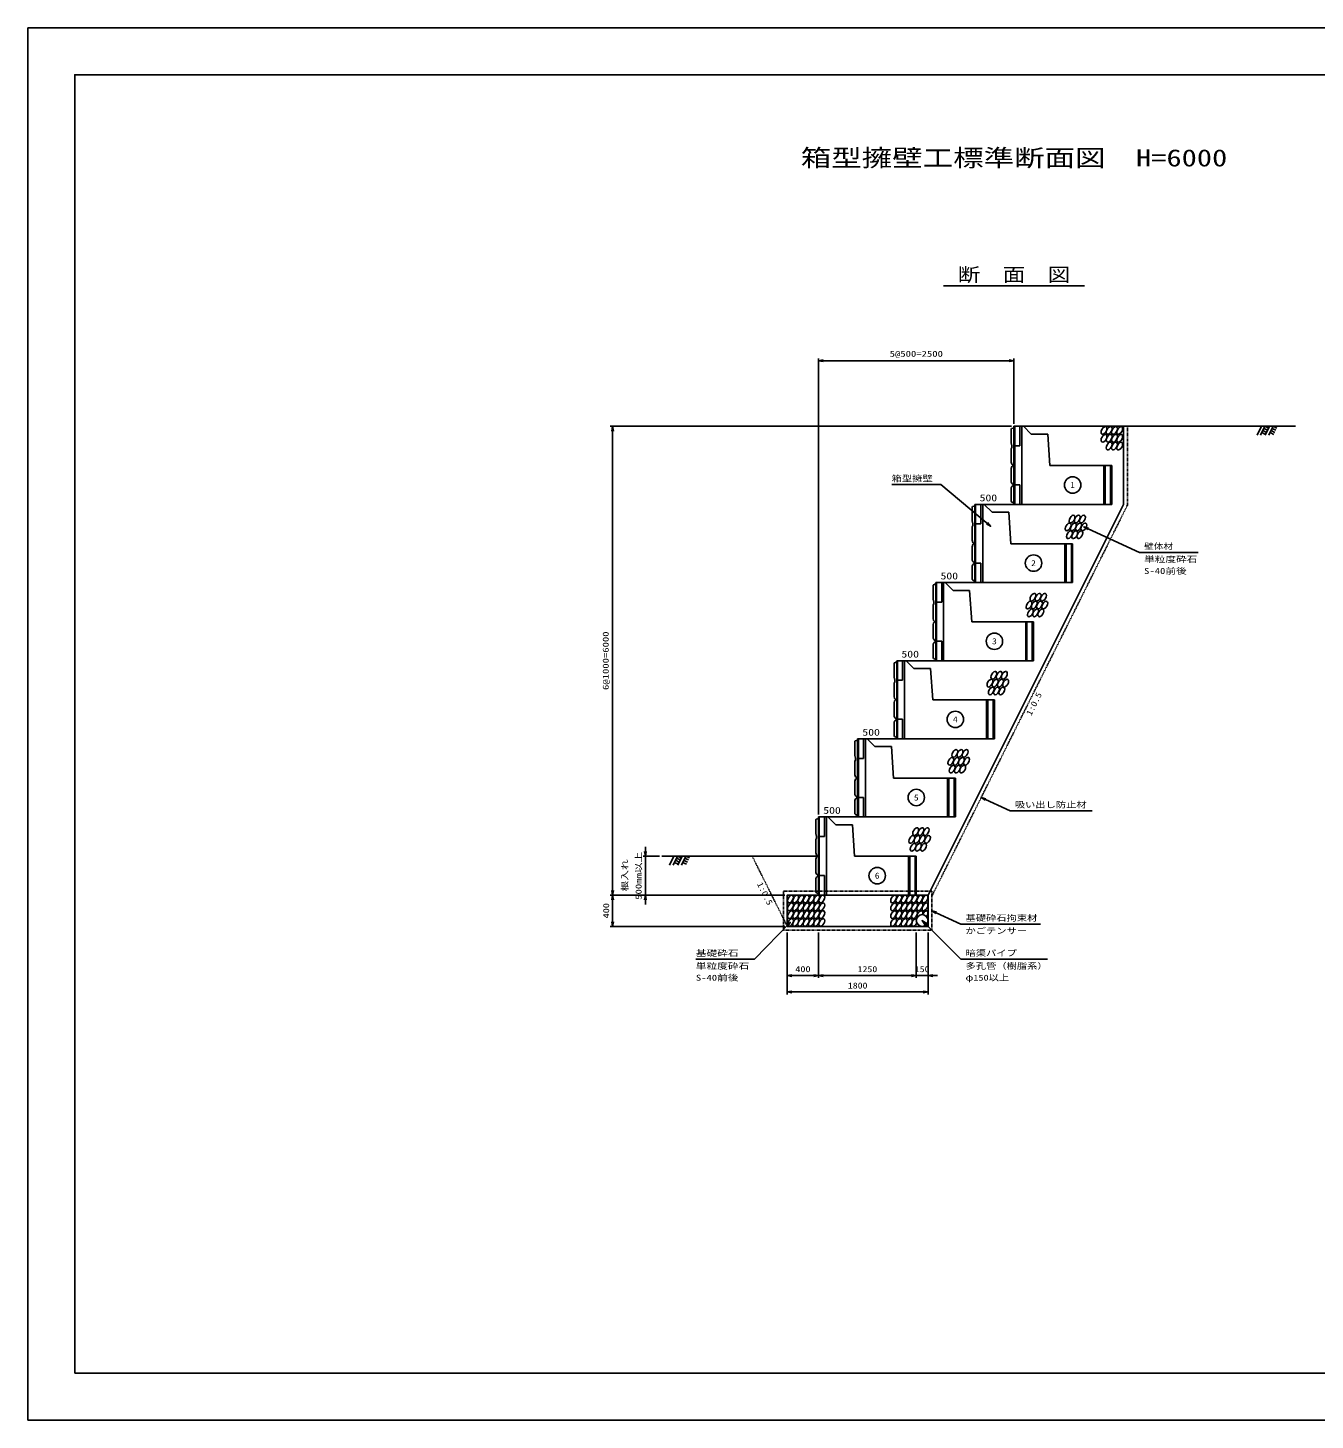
# Model space of a CAD drawing. Units: millimetres at full size; some dimension numbers follow another scale. Extents: x 0 to 25230, y 0 to 17820.
# Drawn here: x 0 to 16467, y 0 to 17820 of the extents above; entities that cross this region are included whole.
import ezdxf
from ezdxf.enums import TextEntityAlignment as Align

# ---------------------------------------------------------------- set-up
doc = ezdxf.new("R2010")
doc.units = ezdxf.units.MM
doc.linetypes.add('DASHED_SPACED', pattern=[12, 6, -6])
for name, color, linetype, lineweight in [('D-STR-DIM', 7, 'Continuous', 25), ('D-STR-STRn', 2, 'Continuous', 25), ('D-STR-TXT', 7, 'Continuous', 25), ('D-TTL', 2, 'Continuous', 25), ('D-TTL-TXT', 7, 'Continuous', 25)]:
    doc.layers.add(name, color=color, linetype=linetype, lineweight=lineweight)
doc.styles.add('ＭＳ ゴシック', font='')
doc.styles.get('ＭＳ ゴシック').set_extended_font_data('MS Gothic')

# ---------------------------------------------------------------- blocks, each defined once
blk = doc.blocks.new('open_arrow')
at = {"color": 0, "linetype": 'Continuous', "lineweight": -2}
blk.add_lwpolyline([(7.5, 1.25), (0, 0), (7.5, -1.25)], dxfattribs=at)
blk = doc.blocks.new('FD')
at = {"color": 1, "linetype": 'Continuous', "lineweight": 25}
for p, q in [((0, 0), (0, -1000)), ((120, 0), (0, 0)), ((9, 0), (9, -1000)), ((75, 0), (75, -250)), ((100, 0), (100, -1000)), ((120, 0), (220, -100)), ((-30.886, -27.067), (-35, -35.204)), ((-35, -35.204), (-35, -211.387)), ((-15.285, -22.432), (-30.886, -27.067)), ((0, -10.13), (-15.285, -22.432)), ((220, -100), (432, -100)), ((432, -100), (460, -502)), ((-35, -211.387), (-26.184, -248.732)), ((-35, -288.613), (-26.455, -269.414)), ((-35, -458.842), (-35, -288.613)), ((-26.184, -248.732), (-26.455, -269.414)), ((9, -250), (75, -250)), ((-28.543, -485.4), (-35, -458.842)), ((-35, -541.158), (-28.543, -514.6)), ((-20.541, -493.399), (-28.543, -485.4)), ((-20.541, -506.601), (-28.543, -514.6)), ((-5, -500), (-20.541, -493.399)), ((-5, -500), (-20.541, -506.601)), ((460, -502), (1250, -502)), ((1150, -1000), (1150, -502)), ((1166, -1000), (1166, -502)), ((1234, -1000), (1234, -502)), ((1250, -1000), (1250, -502)), ((-35, -541.158), (-35, -711.387)), ((-35, -711.387), (-26.455, -730.586)), ((-35, -788.613), (-26.455, -769.414)), ((-35, -958.842), (-35, -788.613)), ((-26.455, -730.586), (-0.905, -748.147)), ((-26.455, -769.414), (-0.905, -751.853)), ((-0.905, -748.147), (0, -750)), ((-0.905, -751.853), (0, -750)), ((75, -750), (9, -750)), ((75, -750), (75, -1000)), ((-27.994, -970.043), (-35, -958.842)), ((-8.444, -978.764), (-27.994, -970.043)), ((0, -989.909), (-8.444, -978.764)), ((0, -1000), (1250, -1000))]:
    blk.add_line(p, q, dxfattribs=at)

msp = doc.modelspace()

# ---------------------------------------------------------------- linework, layer by layer
at = {"layer": 'D-STR-DIM'}
for p, q in [((10115, 7750), (10115, 13590)), ((10175, 13570), (10115, 13560)), ((10175, 13550), (10115, 13560)), ((10115, 13560), (10175, 13560)), ((10175, 13560), (12555, 13560)), ((12555, 13570), (12615, 13560)), ((12555, 13550), (12615, 13560)), ((12615, 13560), (12555, 13560)), ((12615, 12750), (12615, 13590)), ((12585, 12720), (7450, 12720)), ((7470, 12660), (7480, 12720)), ((7490, 12660), (7480, 12720)), ((7480, 12720), (7480, 12660)), ((7480, 12660), (7480, 6780)), ((7900, 7280), (7900, 7340)), ((8080, 7220), (7870, 7220)), ((7890, 7280), (7900, 7220)), ((7910, 7280), (7900, 7220)), ((7900, 7220), (7900, 7280)), ((7900, 7220), (7900, 6720)), ((7470, 6780), (7480, 6720)), ((7490, 6780), (7480, 6720)), ((7480, 6720), (7480, 6780)), ((9685, 6720), (7450, 6720)), ((9685, 6720), (7450, 6720)), ((7480, 6720), (7480, 6320)), ((9685, 6720), (7870, 6720)), ((7890, 6660), (7900, 6720)), ((7910, 6660), (7900, 6720)), ((7900, 6720), (7900, 6660)), ((7900, 6660), (7900, 6600)), ((9685, 6320), (7450, 6320)), ((9715, 6240), (9715, 5450)), ((9715, 6240), (9715, 5660)), ((10115, 6240), (10115, 5660)), ((10115, 6240), (10115, 5660)), ((11365, 6240), (11365, 5660)), ((11365, 6240), (11365, 5660)), ((11515, 6240), (11515, 5450)), ((11515, 6240), (11515, 5660)), ((10115, 5690), (9715, 5690)), ((10115, 5690), (11365, 5690)), ((11245, 5690), (11635, 5690)), ((9715, 5480), (11515, 5480))]:
    msp.add_line(p, q, dxfattribs=at)
at = {"layer": 'D-STR-STRn', "color": 1}
for p, q in [((12615, 12720), (16215, 12720)), ((15779.175, 12720), (15724.095, 12604.793)), ((15824.175, 12720), (15769.095, 12604.793)), ((15798.295, 12665.868), (15847.132, 12642.52)), ((15811.235, 12692.934), (15860.072, 12669.585)), ((15824.175, 12720), (15873.012, 12696.651)), ((15884.175, 12720), (15829.095, 12604.793)), ((15929.175, 12720), (15874.095, 12604.793)), ((15903.295, 12665.868), (15952.132, 12642.52)), ((15916.235, 12692.934), (15965.072, 12669.585)), ((15929.175, 12720), (15978.012, 12696.651)), ((15785.355, 12638.803), (15834.192, 12615.454)), ((15890.355, 12638.803), (15939.192, 12615.454)), ((12115, 11720), (12615, 11720)), ((11615, 10720), (12115, 10720)), ((11115, 9720), (11615, 9720)), ((10615, 8720), (11115, 8720)), ((10115, 7720), (10615, 7720)), ((10110, 7220), (8110, 7220)), ((8265, 7220), (8209.92, 7104.793)), ((8310, 7220), (8254.92, 7104.793)), ((8271.18, 7138.803), (8320.017, 7115.454)), ((8284.12, 7165.868), (8332.957, 7142.52)), ((8297.06, 7192.934), (8345.897, 7169.585)), ((8310, 7220), (8358.837, 7196.651)), ((8370, 7220), (8314.92, 7104.793)), ((8415, 7220), (8359.92, 7104.793)), ((8376.18, 7138.803), (8425.017, 7115.454)), ((8389.12, 7165.868), (8437.957, 7142.52)), ((8402.06, 7192.934), (8450.897, 7169.585)), ((8415, 7220), (8463.837, 7196.651))]:
    msp.add_line(p, q, dxfattribs=at)
at = {"layer": 'D-STR-STRn', "color": 1, "linetype": 'DASHED_SPACED'}
msp.add_line((9265, 7220), (9715, 6320), dxfattribs=at)
at = {"layer": 'D-STR-STRn', "color": 1}
msp.add_lwpolyline([(11515, 6720), (14015, 11720), (14015, 12720)], dxfattribs=at)
at = {"layer": 'D-STR-STRn', "linetype": 'DASHED_SPACED'}
msp.add_lwpolyline([(11565, 6708.197), (14065, 11708.197), (14065, 12720)], dxfattribs=at)
msp.add_lwpolyline([(11565, 6770), (11565, 6270), (9665, 6270), (9665, 6770)], close=True, dxfattribs=at)
at = {"layer": 'D-STR-STRn', "color": 1}
msp.add_lwpolyline([(11515, 6720), (11515, 6320), (9715, 6320), (9715, 6720)], close=True, dxfattribs=at)
at = {"layer": 'D-STR-STRn'}
msp.add_circle((11440, 6395), 75, dxfattribs=at)
for centre in [(13766.477, 12667.029), (13833.477, 12667.029), (13900.477, 12667.029), (13967.477, 12667.029), (13766.477, 12567.029), (13833.477, 12567.029), (13833.477, 12467.029), (13900.477, 12567.029), (13900.477, 12467.029), (13967.477, 12567.029), (13967.477, 12467.029), (13357.289, 11532.73), (13424.289, 11532.73), (13491.289, 11532.73), (13307.289, 11432.73), (13374.289, 11432.73), (13441.289, 11432.73), (13508.289, 11432.73), (13324.289, 11332.73), (13391.289, 11332.73), (13458.289, 11332.73), (12857.289, 10532.73), (12924.289, 10532.73), (12991.289, 10532.73), (12807.289, 10432.73), (12824.289, 10332.73), (12874.289, 10432.73), (12891.289, 10332.73), (12941.289, 10432.73), (12958.289, 10332.73), (13008.289, 10432.73), (12307.289, 9432.73), (12357.289, 9532.73), (12374.289, 9432.73), (12424.289, 9532.73), (12441.289, 9432.73), (12491.289, 9532.73), (12508.289, 9432.73), (12324.289, 9332.73), (12391.289, 9332.73), (12458.289, 9332.73), (11857.289, 8532.73), (11924.289, 8532.73), (11991.289, 8532.73), (11807.289, 8432.73), (11824.289, 8332.73), (11874.289, 8432.73), (11891.289, 8332.73), (11941.289, 8432.73), (11958.289, 8332.73), (12008.289, 8432.73), (11307.289, 7432.73), (11357.289, 7532.73), (11374.289, 7432.73), (11424.289, 7532.73), (11441.289, 7432.73), (11491.289, 7532.73), (11508.289, 7432.73), (11324.289, 7332.73), (11391.289, 7332.73), (11458.289, 7332.73), (9755.239, 6670), (9755.239, 6570), (9822.239, 6670), (9822.239, 6570), (9889.239, 6670), (9889.239, 6570), (9956.239, 6670), (9956.239, 6570), (10023.239, 6670), (10023.239, 6570), (10090.239, 6670), (10090.239, 6570), (10157.239, 6670), (10157.239, 6570), (11075.239, 6670), (11075.239, 6570), (11142.239, 6670), (11142.239, 6570), (11209.239, 6670), (11209.239, 6570), (11276.239, 6670), (11276.239, 6570), (11343.239, 6670), (11343.239, 6570), (11410.239, 6670), (11410.239, 6570), (11477.239, 6670), (11477.239, 6570), (9755.239, 6470), (9755.239, 6370), (9822.239, 6470), (9822.239, 6370), (9889.239, 6470), (9889.239, 6370), (9956.239, 6470), (9956.239, 6370), (10023.239, 6470), (10023.239, 6370), (10090.239, 6470), (10090.239, 6370), (10157.239, 6470), (10157.239, 6370), (11075.239, 6470), (11075.239, 6370), (11142.239, 6470), (11142.239, 6370), (11209.239, 6470), (11209.239, 6370), (11276.239, 6470), (11276.239, 6370), (11343.239, 6470)]:
    msp.add_ellipse(centre, major_axis=(-27.222, -47.15), ratio=0.545455, dxfattribs=at)
for centre, start_param, end_param in [((11343.239, 6370), 3.210260874, 7.998357533), ((11410.239, 6470), 1.874727256, 5.877262023), ((11477.239, 6470), 1.340962734, 5.02018869)]:
    msp.add_ellipse(centre, major_axis=(-27.222, -47.15), ratio=0.545455, start_param=start_param, end_param=end_param, dxfattribs=at)
at = {"layer": 'D-STR-TXT'}
for p, q in [((11680.152, 11974.265), (11050.152, 11974.265)), ((12315.411, 11441.034), (11680.152, 11974.265)), ((13508.289, 11432.73), (14218.996, 11106.189)), ((14968.996, 11106.189), (14218.996, 11106.189)), ((12195.402, 7969), (12565.402, 7799)), ((13615.402, 7799), (12565.402, 7799)), ((11565, 6520), (11935, 6350)), ((9752.761, 6370), (9295, 5900)), ((11440, 6395), (11935, 5900)), ((12955, 6350), (11935, 6350)), ((9295, 5900), (8545, 5900)), ((13045, 5900), (11935, 5900))]:
    msp.add_line(p, q, dxfattribs=at)
for centre in [(13365, 11969), (12865, 10969), (12365, 9969), (11865, 8969), (11365, 7969), (10865, 6969)]:
    msp.add_circle(centre, 105, dxfattribs=at)
at = {"layer": 'D-TTL'}
for points in [[(0, 0), (25230, 0), (25230, 17820), (0, 17820)], [(600, 600), (24630, 600), (24630, 17220), (600, 17220)]]:
    msp.add_lwpolyline(points, close=True, dxfattribs=at)
at = {"layer": 'D-TTL-TXT'}
msp.add_line((11715, 14520), (13515, 14520), dxfattribs=at)

# ---------------------------------------------------------------- block references
at = {"layer": 'D-STR-DIM', "xscale": 8, "yscale": 8}
for p, rotation in [((7480, 6720), 270), ((7480, 6320), 90), ((10115, 5690), 180), ((11365, 5690), 180), ((11365, 5690), 180), ((11515, 5480), 180)]:
    msp.add_blockref('open_arrow', p, dxfattribs=dict(at, rotation=rotation))
for p in [(9715, 5690), (10115, 5690), (11515, 5690), (9715, 5480)]:
    msp.add_blockref('open_arrow', p, dxfattribs=at)
at = {"layer": 'D-STR-STRn'}
for p in [(12615, 12720), (12115, 11720), (11615, 10720), (11115, 9720), (10615, 8720), (10115, 7720)]:
    msp.add_blockref('FD', p, dxfattribs=at)
at = {"layer": 'D-STR-TXT', "xscale": 8, "yscale": 8}
for p, rotation in [((12315.411, 11441.034), 140), ((13508.289, 11432.73), 335.3), ((12195.402, 7969), 335.3), ((11565, 6520), 335.3), ((9752.761, 6370), 225.8), ((11440, 6395), 315)]:
    msp.add_blockref('open_arrow', p, dxfattribs=dict(at, rotation=rotation))

# ---------------------------------------------------------------- texts
at = {"layer": 'D-STR-DIM', "style": 'ＭＳ ゴシック'}
for s, width, p in [('5@500=2500', 1.3, (11365, 13648.096)), ('400', 1.25, (9915, 5772.5)), ('1250', 1.2, (10740, 5772.5)), ('150', 1.2, (11440, 5772.5)), ('1800', 1.2, (10615, 5562.5))]:
    msp.add_text(s, height=76.98, dxfattribs=dict(at, width=width)).set_placement(p, align=Align.MIDDLE_CENTER)
for s, width, p in [('6@1000=6000', 1.3, (7391.904, 9720)), ('400', 1.25, (7397.5, 6520))]:
    msp.add_text(s, height=76.98, rotation=90, dxfattribs=dict(at, width=width)).set_placement(p, align=Align.MIDDLE_CENTER)
at = {"layer": 'D-STR-DIM', "style": 'ＭＳ ゴシック', "width": 1.3}
for s, p in [('根入れ', (7698.34, 6767.462)), ('500mm以上', (7873.873, 6660.063))]:
    msp.add_text(s, height=76.98, rotation=90, dxfattribs=at).set_placement(p, align=Align.BOTTOM_LEFT)
at = {"layer": 'D-STR-TXT', "style": 'ＭＳ ゴシック'}
for s, height, width, p in [('箱型擁壁', 76.98, 1.25, (11050.152, 11990.265)), ('500', 87.98, 1.25, (12175, 11734)), ('壁体材', 76.98, 1.15, (14278.996, 11122.189)), ('単粒度砕石', 76.98, 1.3, (14278.996, 10957.189)), ('S-40前後', 76.98, 1.3, (14278.996, 10807.189)), ('500', 87.98, 1.25, (11675, 10734)), ('500', 87.98, 1.25, (11175, 9734)), ('500', 87.98, 1.25, (10675, 8734)), ('500', 87.98, 1.25, (10175, 7734)), ('吸い出し防止材', 76.98, 1.25, (12625.402, 7815)), ('基礎砕石拘束材', 76.98, 1.25, (11995, 6366)), ('かごテンサー', 76.98, 1.25, (11995, 6201)), ('基礎砕石\u3000', 76.98, 1.3, (8545, 5916)), ('暗渠パイプ', 76.98, 1.25, (11995, 5916)), ('S-40前後', 76.98, 1.3, (8545, 5601)), ('単粒度砕石', 76.98, 1.3, (8545, 5751)), ('φ150以上', 76.98, 1.25, (11995, 5601)), ('多孔管（樹脂系）', 76.98, 1.25, (11995, 5751))]:
    msp.add_text(s, height=height, dxfattribs=dict(at, width=width)).set_placement(p, align=Align.BOTTOM_LEFT)
for s, width, p in [('1', 0.9, (13365, 11969)), ('2', 1.15, (12865, 10969)), ('3', 1.15, (12365, 9969)), ('4', 1.2, (11865, 8969)), ('5', 1.15, (11365, 7969)), ('6', 1.15, (10865, 6969))]:
    msp.add_text(s, height=76.98, dxfattribs=dict(at, width=width)).set_placement(p, align=Align.MIDDLE_CENTER)
at = {"layer": 'D-STR-TXT', "style": 'ＭＳ ゴシック', "width": 1.2}
for rotation, p in [(63.435, (12836.554, 9184.223)), (296.565, (9463.167, 6756.584))]:
    msp.add_text('1:0.5', height=76.98, rotation=rotation, dxfattribs=at).set_placement(p, align=Align.TOP_CENTER)
at = {"layer": 'D-TTL-TXT', "style": 'ＭＳ ゴシック'}
for s, height, width, p in [('箱型擁壁工標準断面図\u3000H=6000', 219.9, 1.3, (12615, 15980)), ('断\u3000面\u3000図', 176, 1.2, (12615, 14520))]:
    msp.add_text(s, height=height, dxfattribs=dict(at, width=width)).set_placement(p, align=Align.BOTTOM_CENTER)

doc.saveas('drawing.dxf')
